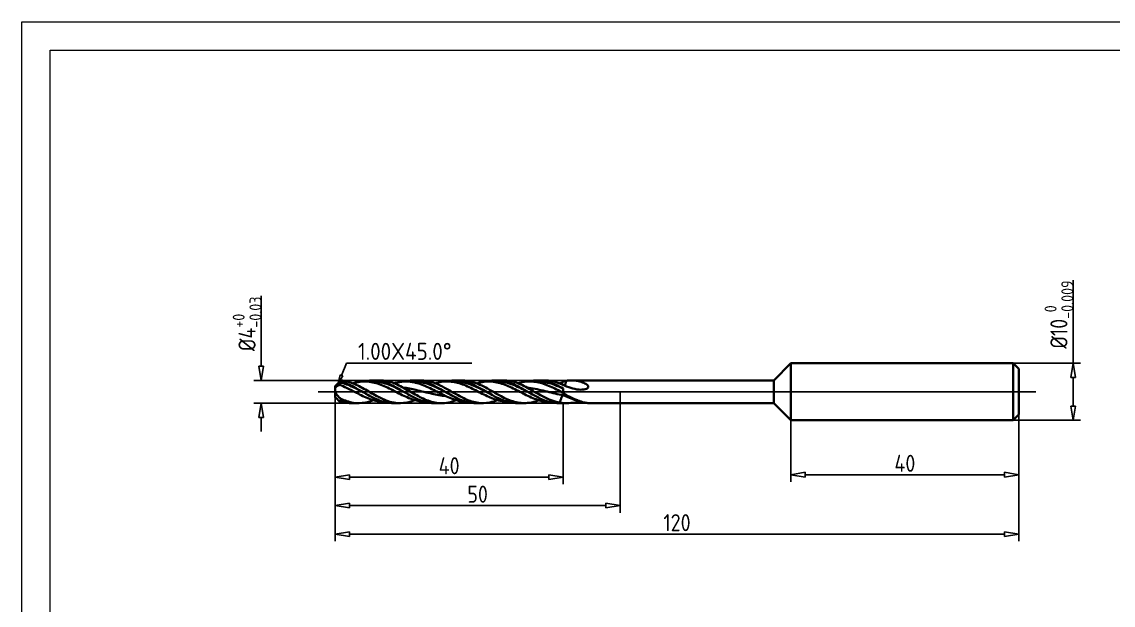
# Model space of a CAD drawing. Header units: millimetres. Extents: x 2945 to 3242, y 639 to 849.
# Drawn here: x 2950 to 3141.6, y 741.9 to 844.4 of the extents above; entities that cross this region are included whole.
import ezdxf
from ezdxf import colors
from ezdxf.entities.mleader import LeaderData, LeaderLine
from ezdxf.enums import TextEntityAlignment as Align
from ezdxf.math import Vec2, Vec3

# ---------------------------------------------------------------- set-up
doc = ezdxf.new("R2010")
doc.units = ezdxf.units.MM
doc.linetypes.add('JIS_09_08', pattern=[10.75, 8, -0.55, 0.55, -0.55, 0.55, -0.55])
for name, color, linetype in [('中心线', 2, 'JIS_09_08'), ('图框', 7, 'Continuous'), ('尺寸线', 3, 'Continuous'), ('标注', 3, 'Continuous')]:
    doc.layers.add(name, color=color, linetype=linetype)
doc.layers.add('轮廓', color=4, linetype='Continuous', lineweight=35)
doc.styles.add('ZQisocp', font='geniso.shx', dxfattribs={"height": 3})
doc.styles.add('工程字', font='gbenor.shx', dxfattribs={"bigfont": 'gbcbig.shx'})
doc.styles.add('样式 1', font='simsunb.ttf')
doc.dimstyles.new('ZQH', dxfattribs={"dimtxt": 3, "dimasz": 2.5, "dimexe": 1.25, "dimexo": 0, "dimgap": 0.5, "dimtad": 1, "dimdec": 3, "dimdsep": 46, "dimtxsty": '工程字', "dimblk": 'CLOSEDBLANK', "dimcen": -0.8, "dimclrd": 3, "dimclre": 3, "dimclrt": 3, "dimadec": 1, "dimazin": 2, "dimtfac": 1, "dimtdec": 3, "dimtofl": 0, "dimtmove": 0, "dimatfit": 3, "dimldrblk": 'CLOSEDBLANK', "dimfxl": 1, "dimtolj": 1, "dimtzin": 0, "dimarcsym": 0})

# ---------------------------------------------------------------- blocks, each defined once
blk = doc.blocks.new('TYFrameXD')
at = {"layer": '图框', "lineweight": 9}
for p, q in [((5, 5), (5, 205)), ((5, 205), (292, 205)), ((10, 10), (10, 200)), ((10, 200), (287, 200))]:
    blk.add_line(p, q, dxfattribs=at)
at = {"layer": '图框', "style": '样式 1', "flags": 1}
for tag, height, p in [('被加工材料', 1.2, (258.35, 62.06)), ('工件类型', 1.2, (258.35, 58.88)), ('刀具材料', 1.2, (258.35, 55.95)), ('冷却', 1.2, (258.35, 52.93)), ('涂层', 1.2, (258.35, 49.72)), ('孔公差', 1.2, (258.35, 46.73)), ('通孔', 1.2, (258.35, 43.61)), ('设计', 1.73, (215.5, 38.5)), ('刀具名称', 1.73, (264.42, 38.5)), ('设计日期', 1.73, (215.5, 30)), ('刀具编号', 1.73, (264.42, 30)), ('客户名称', 1.73, (264.42, 23.5)), ('审核', 1.73, (215.5, 21.8)), ('客户编号', 1.73, (264.42, 20)), ('审核日期', 1.73, (215.5, 14)), ('图号', 1.73, (264.42, 14, 30))]:
    blk.add_attdef(tag, text='', height=height, dxfattribs=at).set_placement(p, align=Align.MIDDLE_CENTER)
blk = doc.blocks.new('_ClosedBlank')
at = {"color": 0, "linetype": 'ByBlock', "lineweight": -2}
for p, q in [((-1, 0.167), (0, 0)), ((-1, 0.167), (-1, -0.167)), ((0, 0), (-1, -0.167))]:
    blk.add_line(p, q, dxfattribs=at)
blk = doc.blocks.new('*D7')
at = {"layer": 'Defpoints', "color": 0, "transparency": 16777216}
for p in [(3124.05, 784.39), (3124.05, 774.39), (3134.61, 774.39)]:
    blk.add_point(p, dxfattribs=at)
at = {"layer": '尺寸线', "color": 3, "lineweight": -2, "transparency": 16777216}
for p, q in [((3134.61, 784.39), (3134.61, 799.02)), ((3124.05, 784.39), (3135.86, 784.39)), ((3134.61, 776.89), (3134.61, 781.89)), ((3124.05, 774.39), (3135.86, 774.39))]:
    blk.add_line(p, q, dxfattribs=at)
at = {"layer": '尺寸线', "color": 3, "lineweight": -2, "transparency": 16777216, "xscale": 2.5, "yscale": 2.5, "zscale": 2.5}
for p, rotation in [((3134.61, 784.39), 90), ((3134.61, 774.39), 270)]:
    blk.add_blockref('_ClosedBlank', p, dxfattribs=dict(at, rotation=rotation))
at = {"layer": '尺寸线', "color": 3, "transparency": 16777216, "insert": (3132.09, 792.96), "char_height": 3, "attachment_point": 5, "rotation": 90, "style": '工程字'}
blk.add_mtext('\\A1;%%C10{\\H0.7x;\\S 0^ -0.009;}', dxfattribs=at)
blk = doc.blocks.new('*D8')
at = {"layer": 'Defpoints', "color": 0, "transparency": 16777216}
for p in [(3085.05, 774.39), (3125.05, 775.39), (3125.05, 764.82)]:
    blk.add_point(p, dxfattribs=at)
at = {"layer": '尺寸线', "color": 3, "lineweight": -2, "transparency": 16777216}
for p, q in [((3085.05, 774.39), (3085.05, 763.57)), ((3125.05, 775.39), (3125.05, 763.57)), ((3087.55, 764.82), (3122.55, 764.82))]:
    blk.add_line(p, q, dxfattribs=at)
at = {"layer": '尺寸线', "color": 3, "lineweight": -2, "transparency": 16777216, "xscale": 2.5, "yscale": 2.5, "zscale": 2.5, "rotation": 180}
blk.add_blockref('_ClosedBlank', (3085.05, 764.82), dxfattribs=at)
at = {"layer": '尺寸线', "color": 3, "lineweight": -2, "transparency": 16777216, "xscale": 2.5, "yscale": 2.5, "zscale": 2.5}
blk.add_blockref('_ClosedBlank', (3125.05, 764.82), dxfattribs=at)
at = {"layer": '尺寸线', "color": 3, "transparency": 16777216, "insert": (3105.05, 766.82), "char_height": 3, "attachment_point": 5, "style": '工程字'}
blk.add_mtext('\\A1;40', dxfattribs=at)
blk = doc.blocks.new('*D9')
at = {"layer": 'Defpoints', "color": 0, "transparency": 16777216}
for p in [(3005.05, 777.39), (3045.05, 777.39), (3045.05, 764.39)]:
    blk.add_point(p, dxfattribs=at)
at = {"layer": '标注', "color": 3, "lineweight": -2, "transparency": 16777216}
for p, q in [((3005.05, 777.39), (3005.05, 763.14)), ((3045.05, 777.39), (3045.05, 763.14)), ((3007.55, 764.39), (3042.55, 764.39))]:
    blk.add_line(p, q, dxfattribs=at)
at = {"layer": '标注', "color": 3, "lineweight": -2, "transparency": 16777216, "xscale": 2.5, "yscale": 2.5, "zscale": 2.5, "rotation": 180}
blk.add_blockref('_ClosedBlank', (3005.05, 764.39), dxfattribs=at)
at = {"layer": '标注', "color": 3, "lineweight": -2, "transparency": 16777216, "xscale": 2.5, "yscale": 2.5, "zscale": 2.5}
blk.add_blockref('_ClosedBlank', (3045.05, 764.39), dxfattribs=at)
at = {"layer": '标注', "color": 3, "transparency": 16777216, "insert": (3025.05, 766.39), "char_height": 3, "attachment_point": 5, "style": '工程字'}
blk.add_mtext('\\A1;40', dxfattribs=at)
blk = doc.blocks.new('*D10')
at = {"layer": 'Defpoints', "color": 0, "transparency": 16777216}
for p in [(3005.05, 779.39), (3055.05, 779.39), (3055.05, 759.39)]:
    blk.add_point(p, dxfattribs=at)
at = {"layer": '标注', "color": 3, "lineweight": -2, "transparency": 16777216}
for p, q in [((3005.05, 779.39), (3005.05, 758.14)), ((3055.05, 779.39), (3055.05, 758.14)), ((3007.55, 759.39), (3052.55, 759.39))]:
    blk.add_line(p, q, dxfattribs=at)
at = {"layer": '标注', "color": 3, "lineweight": -2, "transparency": 16777216, "xscale": 2.5, "yscale": 2.5, "zscale": 2.5, "rotation": 180}
blk.add_blockref('_ClosedBlank', (3005.05, 759.39), dxfattribs=at)
at = {"layer": '标注', "color": 3, "lineweight": -2, "transparency": 16777216, "xscale": 2.5, "yscale": 2.5, "zscale": 2.5}
blk.add_blockref('_ClosedBlank', (3055.05, 759.39), dxfattribs=at)
at = {"layer": '标注', "color": 3, "transparency": 16777216, "insert": (3030.05, 761.39), "char_height": 3, "attachment_point": 5, "style": '工程字'}
blk.add_mtext('\\A1;50', dxfattribs=at)
blk = doc.blocks.new('*D11')
at = {"layer": 'Defpoints', "color": 0, "transparency": 16777216}
for p in [(3005.05, 779.39), (3125.05, 779.39), (3125.05, 754.39)]:
    blk.add_point(p, dxfattribs=at)
at = {"layer": '标注', "color": 3, "lineweight": -2, "transparency": 16777216}
for p, q in [((3005.05, 779.39), (3005.05, 753.14)), ((3125.05, 779.39), (3125.05, 753.14)), ((3007.55, 754.39), (3122.55, 754.39))]:
    blk.add_line(p, q, dxfattribs=at)
at = {"layer": '标注', "color": 3, "lineweight": -2, "transparency": 16777216, "xscale": 2.5, "yscale": 2.5, "zscale": 2.5, "rotation": 180}
blk.add_blockref('_ClosedBlank', (3005.05, 754.39), dxfattribs=at)
at = {"layer": '标注', "color": 3, "lineweight": -2, "transparency": 16777216, "xscale": 2.5, "yscale": 2.5, "zscale": 2.5}
blk.add_blockref('_ClosedBlank', (3125.05, 754.39), dxfattribs=at)
at = {"layer": '标注', "color": 3, "transparency": 16777216, "insert": (3065.05, 756.39), "char_height": 3, "attachment_point": 5, "style": '工程字'}
blk.add_mtext('\\A1;120', dxfattribs=at)
blk = doc.blocks.new('*D12')
at = {"layer": 'Defpoints', "color": 0, "transparency": 16777216}
for p in [(3006.05, 781.39), (2992.05, 777.39), (3006.05, 777.39)]:
    blk.add_point(p, dxfattribs=at)
at = {"layer": '标注', "color": 3, "lineweight": -2, "transparency": 16777216}
for p, q in [((2992.05, 783.89), (2992.05, 796.24)), ((3006.05, 781.39), (2990.8, 781.39)), ((3006.05, 777.39), (2990.8, 777.39)), ((2992.05, 774.89), (2992.05, 772.39))]:
    blk.add_line(p, q, dxfattribs=at)
at = {"layer": '标注', "color": 3, "lineweight": -2, "transparency": 16777216, "xscale": 2.5, "yscale": 2.5, "zscale": 2.5}
for p, rotation in [((2992.05, 781.39), 270), ((2992.05, 777.39), 90)]:
    blk.add_blockref('_ClosedBlank', p, dxfattribs=dict(at, rotation=rotation))
at = {"layer": '标注', "color": 3, "transparency": 16777216, "insert": (2989.58, 791.32), "char_height": 3, "attachment_point": 5, "rotation": 90, "style": '工程字'}
blk.add_mtext('\\A1;%%C4{\\H0.7x;\\S+0^ -0.03;}', dxfattribs=at)

msp = doc.modelspace()

# ---------------------------------------------------------------- linework, layer by layer
at = {"color": 2}
msp.add_lwpolyline([(3005.0465, 779.3924), (3005.0465, 780.3924), (3006.0465, 781.3924), (3082.0465, 781.3924), (3082.0465, 779.3924)], close=True, dxfattribs=at)
at = {"color": 2, "extrusion": (0, -1.22465e-16, -1)}
msp.add_lwpolyline([(-3005.0465, 779.3924), (-3005.0465, 778.3924), (-3006.0465, 777.3924), (-3082.0465, 777.3924), (-3082.0465, 779.3924)], close=True, dxfattribs=at)
at = {"layer": '中心线'}
for p, q in [((3002.0465, 779.3924), (3128.0465, 779.3924)), ((3082.9878, 779.3924), (3126.7887, 779.3924))]:
    msp.add_line(p, q, dxfattribs=at)
at = {"layer": '轮廓'}
for p, q in [((3082.0465, 781.3924), (3085.0465, 784.3924)), ((3085.0465, 784.3924), (3085.0465, 774.3924)), ((3124.0465, 784.3924), (3085.0465, 784.3924)), ((3124.0465, 784.3924), (3125.0465, 783.3924)), ((3124.0465, 774.3924), (3124.0465, 784.3924)), ((3125.0465, 775.3924), (3125.0465, 783.3924)), ((3082.0465, 777.3924), (3085.0465, 774.3924)), ((3085.0465, 774.3924), (3124.0465, 774.3924)), ((3125.0465, 775.3924), (3124.0465, 774.3924))]:
    msp.add_line(p, q, dxfattribs=at)
at = {"layer": '轮廓', "lineweight": 35}
for p, q in [((3005.0465, 780.3924), (3005.5513, 780.8972)), ((3005.0465, 780.0497), (3005.0465, 780.3924)), ((3006.0465, 781.1657), (3006.0465, 781.3735)), ((3010.2376, 781.1924), (3011.6363, 781.1924)), ((3011.6363, 781.3924), (3012.8254, 781.3924)), ((3017.4928, 781.1924), (3018.8915, 781.1924)), ((3018.8915, 781.3924), (3020.0806, 781.3924)), ((3024.748, 781.1924), (3026.1467, 781.1924)), ((3026.1467, 781.3924), (3027.3358, 781.3924)), ((3032.0032, 781.1924), (3033.4019, 781.1924)), ((3033.4019, 781.3924), (3034.591, 781.3924)), ((3039.2584, 781.1924), (3040.6571, 781.1924)), ((3040.6571, 781.3924), (3041.8462, 781.3924)), ((3045.0465, 779.1584), (3045.0465, 779.9905)), ((3046.4419, 781.3924), (3082.0465, 781.3924)), ((3082.0465, 777.3924), (3082.0465, 781.3924)), ((3005.0465, 778.4111), (3005.0465, 779.2609)), ((3006.0465, 777.7048), (3006.0465, 778.1644)), ((3045.0465, 778.7882), (3048.1763, 777.5065)), ((3008.0087, 777.3924), (3009.1978, 777.3924)), ((3015.2639, 777.3924), (3016.453, 777.3924)), ((3022.5191, 777.3924), (3023.7082, 777.3924)), ((3029.7743, 777.3924), (3030.9634, 777.3924)), ((3037.0295, 777.3924), (3038.2186, 777.3924)), ((3044.2847, 777.3924), (3045.5459, 777.3924)), ((3049.4609, 777.3924), (3082.0465, 777.3924))]:
    msp.add_line(p, q, dxfattribs=at)
for points, knots in [([(3005.0465, 780.0497), (3005.0695, 780.081), (3005.0941, 780.1109), (3005.1926, 780.2218), (3005.2805, 780.3024), (3005.4924, 780.4616), (3005.6148, 780.5328), (3005.7754, 780.592), (3005.8112, 780.603), (3005.8465, 780.6115)], [4.22702297, 4.22702297, 4.22702297, 4.22702297, 4.42418316, 4.42418316, 4.99221741, 4.99221741, 5.67327156, 5.67327156, 5.87273167, 5.87273167, 5.87273167, 5.87273167]), ([(3005.0465, 779.2609), (3005.0465, 779.3936), (3005.0465, 779.5396), (3005.0465, 779.8077), (3005.0465, 779.9286), (3005.0465, 780.0497)], [0.105210202, 0.105210202, 0.105210202, 0.105210202, 0.573594664, 0.573594664, 0.936763559, 0.936763559, 0.936763559, 0.936763559]), ([(3006.0465, 781.3735), (3005.9924, 781.3223), (3005.9366, 781.2696), (3005.7705, 781.1118), (3005.658, 781.0039), (3005.5513, 780.8972)], [1.168519399, 1.168519399, 1.168519399, 1.168519399, 1.371596736, 1.371596736, 1.755965358, 1.755965358, 1.755965358, 1.755965358]), ([(3005.8465, 781.0337), (3005.9136, 781.0806), (3005.9802, 781.1246), (3006.0465, 781.1657), (3006.0465, 781.1657), (3006.0465, 781.1657)], [0, 0, 0, 0, 0.303416075, 0.303416075, 0.303446621, 0.303446621, 0.303446621, 0.303446621]), ([(3005.8465, 780.6115), (3005.8465, 780.633), (3005.8465, 780.6542), (3005.8465, 780.8246), (3005.8465, 780.9461), (3005.8465, 781.0337)], [0.552179939, 0.552179939, 0.552179939, 0.552179939, 0.640342544, 0.640342544, 1.280685088, 1.280685088, 1.280685088, 1.280685088]), ([(3005.8465, 781.0337), (3006.6314, 780.8663), (3007.4164, 780.5684), (3008.2014, 780.2043), (3008.7417, 779.9537), (3009.2821, 779.673), (3009.8225, 779.3923)], [0.23093987, 0.23093987, 0.23093987, 0.23093987, 0.91074272, 0.91074272, 0.91074272, 1.37870583, 1.37870583, 1.37870583, 1.37870583]), ([(3013.6926, 777.5946), (3013.5817, 777.5975), (3013.4704, 777.6032), (3012.5873, 777.67), (3011.8366, 777.8593), (3010.2936, 778.439), (3009.5429, 778.8133), (3008.2001, 779.5075), (3007.6373, 779.8057), (3006.6572, 780.2763), (3006.2528, 780.4561), (3005.8465, 780.6115)], [-9.45708973, -9.45708973, -9.45708973, -9.45708973, -9.07955145, -9.07955145, -6.47132484, -6.47132484, -3.86309823, -3.86309823, -1.93154911, -1.93154911, -0.54948216, -0.54948216, -0.54948216, -0.54948216]), ([(3019.0148, 777.9149), (3018.5583, 777.7373), (3018.1034, 777.5987), (3016.8695, 777.3591), (3016.1188, 777.3537), (3014.4368, 777.6584), (3013.5599, 778.0136), (3011.8779, 778.8782), (3011.1271, 779.3314), (3009.6317, 780.1793), (3008.925, 780.555), (3007.4771, 781.1306), (3006.7704, 781.3162), (3006.0465, 781.3735)], [29.72218059, 29.72218059, 29.72218059, 29.72218059, 31.32391991, 31.32391991, 33.99638976, 33.99638976, 37.15054751, 37.15054751, 39.82301735, 39.82301735, 42.33086093, 42.33086093, 44.83859364, 44.83859364, 44.83859364, 44.83859364]), ([(3006.0465, 781.1657), (3006.957, 780.9226), (3007.8338, 780.5053), (3009.6549, 779.5044), (3010.5318, 778.9602), (3012.3528, 778.0216), (3013.2298, 777.6642), (3014.519, 777.427), (3014.8919, 777.3924), (3015.2639, 777.3925)], [0.00013279, 0.00013279, 0.00013279, 0.00013279, 3.15415768, 3.15415768, 6.30831535, 6.30831535, 9.46247303, 9.46247303, 10.77444415, 10.77444415, 10.77444415, 10.77444415]), ([(3020.9478, 777.5946), (3020.3296, 777.6107), (3019.7197, 777.7124), (3018.7131, 778.0009), (3018.3326, 778.1375), (3017.1779, 778.6132), (3016.4272, 779.0037), (3014.8842, 779.8054), (3014.1335, 780.1941), (3012.5905, 780.8231), (3011.8398, 781.0457), (3010.2969, 781.2361), (3009.5461, 781.1986), (3008.5595, 780.9884), (3008.3456, 780.9334), (3008.132, 780.87)], [-17.7065171, -17.7065171, -17.7065171, -17.7065171, -15.59880836, -15.59880836, -14.30343611, -14.30343611, -11.6952095, -11.6952095, -9.08698288, -9.08698288, -6.47875627, -6.47875627, -3.87052966, -3.87052966, -3.14317061, -3.14317061, -3.14317061, -3.14317061]), ([(3010.065, 781.1901), (3010.5213, 781.3056), (3010.9774, 781.3743), (3012.2138, 781.4142), (3012.9645, 781.2899), (3014.6465, 780.7366), (3015.5234, 780.2785), (3017.3445, 779.2453), (3018.2214, 778.7106), (3020.0425, 777.8387), (3020.9194, 777.5357), (3022.0614, 777.4054), (3022.2908, 777.3924), (3022.5191, 777.3924)], [4.69791853, 4.69791853, 4.69791853, 4.69791853, 6.30831535, 6.30831535, 8.98078516, 8.98078516, 12.13494283, 12.13494283, 15.28910051, 15.28910051, 18.44325819, 18.44325819, 19.24529809, 19.24529809, 19.24529809, 19.24529809]), ([(3011.6363, 781.1914), (3012.0612, 781.1913), (3012.4862, 781.1513), (3012.9112, 781.0719), (3013.6962, 780.9251), (3014.4811, 780.6448), (3015.2661, 780.2914), (3015.87, 780.0196), (3016.4738, 779.706), (3017.0777, 779.3923)], [1.90230458, 1.90230458, 1.90230458, 1.90230458, 2.27034841, 2.27034841, 2.27034841, 2.95015125, 2.95015125, 2.95015125, 3.47310091, 3.47310091, 3.47310091, 3.47310091]), ([(3026.27, 777.9149), (3025.8249, 777.7417), (3025.3798, 777.605), (3024.0158, 777.3337), (3023.1389, 777.3543), (3021.4569, 777.7567), (3020.7062, 778.0714), (3019.1632, 778.861), (3018.4125, 779.3135), (3016.8695, 780.1899), (3016.1188, 780.589), (3014.4956, 781.2126), (3013.6733, 781.3924), (3012.8254, 781.3924)], [21.25409472, 21.25409472, 21.25409472, 21.25409472, 22.82482248, 22.82482248, 25.97898023, 25.97898023, 28.65145007, 28.65145007, 31.32391991, 31.32391991, 33.99638976, 33.99638976, 36.94685446, 36.94685446, 36.94685446, 36.94685446]), ([(3028.203, 777.5946), (3027.2801, 777.6185), (3026.3901, 777.833), (3024.691, 778.491), (3023.9403, 778.8707), (3022.3973, 779.6706), (3021.6466, 780.0684), (3020.1036, 780.7326), (3019.3529, 780.9804), (3017.5919, 781.2632), (3016.6452, 781.2052), (3015.5659, 780.9216), (3015.4764, 780.8965), (3015.3872, 780.87)], [-26.04802945, -26.04802945, -26.04802945, -26.04802945, -22.91198325, -22.91198325, -20.30375663, -20.30375663, -17.69553002, -17.69553002, -15.08730341, -15.08730341, -11.7420616, -11.7420616, -11.43853525, -11.43853525, -11.43853525, -11.43853525]), ([(3016.9515, 780.1334), (3017.7079, 780.0388), (3018.4643, 779.8912), (3019.2207, 779.7181), (3020.1656, 779.5018), (3021.1106, 779.2488), (3022.0555, 779.0362), (3022.8617, 778.8547), (3023.6679, 778.7049), (3024.4741, 778.6186)], [3.66761124, 3.66761124, 3.66761124, 3.66761124, 4.32267775, 4.32267775, 4.32267775, 5.14102533, 5.14102533, 5.14102533, 5.83920606, 5.83920606, 5.83920606, 5.83920606]), ([(3017.3202, 781.1901), (3017.9226, 781.3425), (3018.5197, 781.4121), (3020.0425, 781.3511), (3020.9194, 781.1093), (3022.7404, 780.3207), (3023.6174, 779.8047), (3025.4384, 778.755), (3026.3153, 778.2624), (3028.0864, 777.5762), (3028.917, 777.3924), (3029.7743, 777.3924)], [13.1680666, 13.1680666, 13.1680666, 13.1680666, 15.28910051, 15.28910051, 18.44325819, 18.44325819, 21.59741586, 21.59741586, 24.75157354, 24.75157354, 27.73267661, 27.73267661, 27.73267661, 27.73267661]), ([(3018.8915, 781.1914), (3019.253, 781.1915), (3019.6144, 781.1628), (3019.9759, 781.1049), (3020.7609, 780.9793), (3021.5459, 780.7174), (3022.3308, 780.3757), (3022.9982, 780.0853), (3023.6655, 779.739), (3024.3329, 779.3924)], [3.99669965, 3.99669965, 3.99669965, 3.99669965, 4.30975694, 4.30975694, 4.30975694, 4.98955979, 4.98955979, 4.98955979, 5.56749597, 5.56749597, 5.56749597, 5.56749597]), ([(3033.5252, 777.9149), (3033.089, 777.7451), (3032.6537, 777.6109), (3031.4403, 777.3638), (3030.6895, 777.3504), (3029.1466, 777.6152), (3028.3958, 777.8859), (3026.7138, 778.6836), (3025.8369, 779.2166), (3024.0158, 780.2525), (3023.1389, 780.7147), (3021.5056, 781.2626), (3020.801, 781.3924), (3020.0806, 781.3924)], [12.79452935, 12.79452935, 12.79452935, 12.79452935, 14.32572504, 14.32572504, 16.99819488, 16.99819488, 19.67066472, 19.67066472, 22.82482248, 22.82482248, 25.97898023, 25.97898023, 28.48276394, 28.48276394, 28.48276394, 28.48276394]), ([(3035.4582, 777.5947), (3034.9741, 777.6072), (3034.4922, 777.6723), (3033.2305, 777.9694), (3032.4798, 778.2653), (3030.9368, 778.9912), (3030.1861, 779.4008), (3029.0314, 779.9858), (3028.6509, 780.1713), (3027.4963, 780.6813), (3026.7455, 780.9419), (3025.2026, 781.2198), (3024.4519, 781.2292), (3023.3314, 781.0526), (3022.9867, 780.9722), (3022.6424, 780.87)], [-34.1935073, -34.1935073, -34.1935073, -34.1935073, -32.53610885, -32.53610885, -29.92788223, -29.92788223, -27.31965562, -27.31965562, -26.02428337, -26.02428337, -23.41605676, -23.41605676, -20.80783015, -20.80783015, -19.62802335, -19.62802335, -19.62802335, -19.62802335]), ([(3024.5754, 781.1902), (3024.6938, 781.2201), (3024.8127, 781.2471), (3025.8427, 781.4513), (3026.7196, 781.4301), (3028.5407, 780.9935), (3029.4176, 780.5952), (3031.2387, 779.6126), (3032.1156, 779.0668), (3033.9366, 778.1048), (3034.8135, 777.7262), (3036.1645, 777.4392), (3036.5971, 777.3925), (3037.0295, 777.3925)], [21.66529208, 21.66529208, 21.66529208, 21.66529208, 22.07910373, 22.07910373, 25.23326141, 25.23326141, 28.38741908, 28.38741908, 31.54157676, 31.54157676, 34.69573443, 34.69573443, 36.22153957, 36.22153957, 36.22153957, 36.22153957]), ([(3026.1467, 781.1915), (3026.4447, 781.1918), (3026.7427, 781.1723), (3027.0407, 781.1328), (3027.8256, 781.0287), (3028.6106, 780.786), (3029.3956, 780.4571), (3030.1264, 780.1509), (3030.8572, 779.772), (3031.5881, 779.3924)], [6.09109481, 6.09109481, 6.09109481, 6.09109481, 6.34916548, 6.34916548, 6.34916548, 7.02896833, 7.02896833, 7.02896833, 7.66189114, 7.66189114, 7.66189114, 7.66189114]), ([(3040.7804, 777.9149), (3040.22, 777.6968), (3039.663, 777.538), (3038.3213, 777.3445), (3037.5706, 777.3805), (3036.0276, 777.7354), (3035.2769, 778.0444), (3033.5949, 778.8971), (3032.718, 779.4398), (3030.8969, 780.4502), (3030.02, 780.8784), (3028.5122, 781.3049), (3027.9274, 781.3924), (3027.3358, 781.3924)], [4.33310404, 4.33310404, 4.33310404, 4.33310404, 6.30831552, 6.30831552, 8.98078536, 8.98078536, 11.6532552, 11.6532552, 14.80741295, 14.80741295, 17.96157071, 17.96157071, 20.03049015, 20.03049015, 20.03049015, 20.03049015]), ([(3042.7134, 777.5946), (3042.1023, 777.6105), (3041.5003, 777.71), (3040.1148, 778.1029), (3039.3641, 778.4277), (3037.8211, 779.1858), (3037.0704, 779.5978), (3035.9158, 780.1653), (3035.5352, 780.3415), (3034.3806, 780.8148), (3033.6299, 781.0399), (3032.0869, 781.2358), (3031.3362, 781.2011), (3030.3409, 780.9925), (3030.1189, 780.9357), (3029.8976, 780.87)], [-42.44403418, -42.44403418, -42.44403418, -42.44403418, -40.36822012, -40.36822012, -37.75999351, -37.75999351, -35.15176689, -35.15176689, -33.85639465, -33.85639465, -31.24816803, -31.24816803, -28.63994142, -28.63994142, -27.88335629, -27.88335629, -27.88335629, -27.88335629]), ([(3031.8306, 781.1902), (3032.0926, 781.2565), (3032.3558, 781.3076), (3033.5323, 781.4593), (3034.4093, 781.37), (3036.2303, 780.8172), (3037.1072, 780.3754), (3038.9283, 779.3537), (3039.8052, 778.814), (3041.4434, 778.003), (3042.1535, 777.7199), (3043.3531, 777.4469), (3043.8178, 777.3924), (3044.2847, 777.3924)], [30.13824616, 30.13824616, 30.13824616, 30.13824616, 31.05988889, 31.05988889, 34.21404657, 34.21404657, 37.36820424, 37.36820424, 40.52236192, 40.52236192, 43.04288288, 43.04288288, 44.67803133, 44.67803133, 44.67803133, 44.67803133]), ([(3033.4019, 781.1917), (3033.6364, 781.192), (3033.8709, 781.18), (3034.1054, 781.1554), (3034.8903, 781.0732), (3035.6753, 780.8504), (3036.4603, 780.5353), (3037.2453, 780.2202), (3038.0302, 779.8149), (3038.8152, 779.407), (3038.8246, 779.4021), (3038.8339, 779.3973), (3038.8433, 779.3924)], [8.18548989, 8.18548989, 8.18548989, 8.18548989, 8.38857402, 8.38857402, 8.38857402, 9.06837686, 9.06837686, 9.06837686, 9.74817971, 9.74817971, 9.74817971, 9.75628621, 9.75628621, 9.75628621, 9.75628621]), ([(3044.4887, 777.4727), (3043.5782, 777.6202), (3042.7013, 777.9608), (3040.8802, 778.8796), (3040.0033, 779.4218), (3038.3213, 780.3574), (3037.5706, 780.7346), (3036.0562, 781.2549), (3035.3325, 781.3924), (3034.591, 781.3924)], [0, 0, 0, 0, 3.15415776, 3.15415776, 6.30831552, 6.30831552, 8.98078536, 8.98078536, 11.55437455, 11.55437455, 11.55437455, 11.55437455]), ([(3045.0465, 779.2126), (3044.2851, 779.6062), (3043.5437, 780.0021), (3042.0108, 780.6797), (3041.2601, 780.9407), (3039.7171, 781.2195), (3038.9664, 781.2294), (3037.8445, 781.0532), (3037.4985, 780.9726), (3037.1528, 780.87)], [-45.21769302, -45.21769302, -45.21769302, -45.21769302, -42.64359993, -42.64359993, -40.03537332, -40.03537332, -37.42714671, -37.42714671, -36.24263137, -36.24263137, -36.24263137, -36.24263137]), ([(3038.7171, 780.1335), (3038.8329, 780.1192), (3038.9487, 780.1037), (3039.0646, 780.0868), (3040.0095, 779.9498), (3040.9545, 779.7322), (3041.8994, 779.5002), (3042.8444, 779.2683), (3043.7893, 779.0253), (3044.7343, 778.8453), (3044.8383, 778.8255), (3044.9424, 778.8064), (3045.0465, 778.7882)], [9.95079655, 9.95079655, 9.95079655, 9.95079655, 10.0511108, 10.0511108, 10.0511108, 10.86945838, 10.86945838, 10.86945838, 11.68780596, 11.68780596, 11.68780596, 11.77793328, 11.77793328, 11.77793328, 11.77793328]), ([(3039.0858, 781.1901), (3039.6268, 781.327), (3040.1651, 781.3975), (3041.4434, 781.385), (3042.1535, 781.2457), (3043.6087, 780.7426), (3044.3189, 780.3914), (3045.0465, 779.9905)], [38.61489998, 38.61489998, 38.61489998, 38.61489998, 40.52236192, 40.52236192, 43.04288288, 43.04288288, 45.56340384, 45.56340384, 45.56340384, 45.56340384]), ([(3040.6571, 781.192), (3040.8281, 781.1922), (3040.9991, 781.1858), (3041.1701, 781.1727), (3041.9551, 781.1125), (3042.74, 780.9104), (3043.525, 780.61), (3044.0322, 780.4159), (3044.5393, 780.1821), (3045.0465, 779.9307)], [10.27988495, 10.27988495, 10.27988495, 10.27988495, 10.42798255, 10.42798255, 10.42798255, 11.1077854, 11.1077854, 11.1077854, 11.54699361, 11.54699361, 11.54699361, 11.54699361]), ([(3046.4419, 781.3924), (3046.4933, 781.3924), (3046.5448, 781.3917), (3046.7448, 781.3864), (3046.8931, 781.3769), (3047.1557, 781.3504), (3047.2698, 781.3358), (3047.5031, 781.2994), (3047.6226, 781.2773), (3047.9099, 781.2156), (3048.0791, 781.1722), (3048.5724, 781.0208), (3048.86, 780.899), (3049.1765, 780.7052), (3049.302, 780.6165), (3049.4267, 780.4626), (3049.4603, 780.4074), (3049.4865, 780.3098), (3049.4893, 780.2706), (3049.4762, 780.1961), (3049.4629, 780.1631), (3049.42, 780.0946), (3049.3887, 780.0615), (3049.2958, 779.9851), (3049.2256, 779.947), (3049.0249, 779.861), (3048.8599, 779.818), (3048.3389, 779.7444), (3047.9188, 779.7446), (3046.978, 779.8869), (3046.5276, 780.0165), (3045.5286, 780.3841), (3045.0311, 780.6218), (3044.4887, 780.8382)], [0.97668485, 0.97668485, 0.97668485, 0.97668485, 1.15544213, 1.15544213, 1.66712641, 1.66712641, 2.05940145, 2.05940145, 2.46996785, 2.46996785, 3.05054244, 3.05054244, 4.19762292, 4.19762292, 4.7340986, 4.7340986, 4.97775751, 4.97775751, 5.13243868, 5.13243868, 5.26784776, 5.26784776, 5.43025953, 5.43025953, 5.69710143, 5.69710143, 6.19534368, 6.19534368, 7.05808008, 7.05808008, 7.91579449, 7.91579449, 8.98740193, 8.98740193, 8.98740193, 8.98740193]), ([(3045.3256, 780.4856), (3045.3551, 780.5306), (3045.4542, 780.7049), (3045.5547, 781.0006), (3045.5953, 781.2515), (3045.6042, 781.3325)], [4.759087798, 4.759087798, 4.759087798, 4.759087798, 4.936788456, 5.385587406, 5.600110857, 5.600110857, 5.600110857, 5.600110857]), ([(3006.0465, 778.1644), (3005.9325, 778.2632), (3005.8208, 778.3682), (3005.6146, 778.5722), (3005.5082, 778.6833), (3005.3162, 778.8979), (3005.2179, 779.0147), (3005.102, 779.1748), (3005.0724, 779.2188), (3005.0465, 779.2609)], [1.18677476, 1.18677476, 1.18677476, 1.18677476, 1.66239686, 1.66239686, 2.15114646, 2.15114646, 2.61679522, 2.61679522, 2.80608676, 2.80608676, 2.80608676, 2.80608676]), ([(3005.0465, 778.4111), (3005.0685, 778.3934), (3005.0919, 778.3745), (3005.1884, 778.2952), (3005.2755, 778.2201), (3005.486, 778.0212), (3005.608, 777.8956), (3005.7708, 777.7193), (3005.809, 777.6774), (3005.8465, 777.636)], [4.06553844, 4.06553844, 4.06553844, 4.06553844, 4.26299887, 4.26299887, 4.85473122, 4.85473122, 5.56574864, 5.56574864, 5.78835547, 5.78835547, 5.78835547, 5.78835547]), ([(3005.8465, 777.636), (3005.8465, 777.6544), (3005.8465, 777.6786), (3005.8465, 777.7643), (3005.8465, 777.8394), (3005.8465, 777.9318)], [0.221029377, 0.221029377, 0.221029377, 0.221029377, 0.474417831, 0.474417831, 0.948835662, 0.948835662, 0.948835662, 0.948835662]), ([(3005.8465, 777.9318), (3005.9136, 777.8569), (3005.9802, 777.7812), (3006.0465, 777.7048), (3006.0465, 777.7048), (3006.0465, 777.7048)], [0, 0, 0, 0, 0.303416075, 0.303416075, 0.303446621, 0.303446621, 0.303446621, 0.303446621]), ([(3011.7595, 777.9149), (3011.293, 777.7333), (3010.8282, 777.5926), (3009.6317, 777.366), (3008.925, 777.356), (3007.4771, 777.5932), (3006.7704, 777.8345), (3006.0465, 778.1644)], [38.18601375, 38.18601375, 38.18601375, 38.18601375, 39.82301735, 39.82301735, 42.33080418, 42.33080418, 44.838591, 44.838591, 44.838591, 44.838591]), ([(3044.4887, 777.4727), (3044.489, 777.4743), (3044.5079, 777.6165), (3044.5844, 777.9343), (3044.7901, 778.4182), (3044.961, 778.6832), (3045.0465, 778.7882)], [4.93181564, 4.93181564, 4.93181564, 4.93181564, 4.93678846, 5.38558741, 5.83438636, 6.28318531, 6.28318531, 6.28318531, 6.28318531]), ([(3045.0465, 778.7882), (3045.1319, 778.8932), (3045.2187, 778.9719), (3045.2968, 779.0143), (3045.298, 779.015)], [0, 0, 0, 0, 0.448798951, 0.455818759, 0.455818759, 0.455818759, 0.455818759]), ([(3045.6042, 778.843), (3045.9377, 778.6578), (3046.2619, 778.4799), (3046.7448, 778.2419), (3046.8931, 778.1723), (3047.1557, 778.0558), (3047.2698, 778.0075), (3047.5031, 777.9134), (3047.6226, 777.8677), (3047.9099, 777.7638), (3048.0791, 777.7076), (3048.5724, 777.5578), (3048.86, 777.4891), (3049.1765, 777.4273), (3049.302, 777.4062), (3049.4168, 777.3943), (3049.4428, 777.3924), (3049.4609, 777.3924)], [0, 0, 0, 0, 1.15544213, 1.15544213, 1.66712641, 1.66712641, 2.05940145, 2.05940145, 2.46996785, 2.46996785, 3.05054244, 3.05054244, 4.19762292, 4.19762292, 4.7340986, 4.7340986, 4.9156734, 4.9156734, 4.9156734, 4.9156734]), ([(3048.1763, 777.5065), (3047.9534, 777.5065), (3047.7081, 777.5002), (3046.978, 777.4657), (3046.5276, 777.4276), (3045.5286, 777.3802), (3045.0311, 777.3849), (3044.4887, 777.4727)], [6.58064311, 6.58064311, 6.58064311, 6.58064311, 7.05808008, 7.05808008, 7.91579449, 7.91579449, 8.98740193, 8.98740193, 8.98740193, 8.98740193]), ([(3048.9109, 777.4814), (3048.8361, 777.4869), (3048.7552, 777.4919), (3048.5217, 777.5025), (3048.3562, 777.5065), (3048.1763, 777.5065)], [5.970461793, 5.970461793, 5.970461793, 5.970461793, 6.195343682, 6.195343682, 6.580643109, 6.580643109, 6.580643109, 6.580643109])]:
    msp.add_open_spline(points, degree=3, knots=knots, dxfattribs=at)
for points in [[(3044.4887, 780.8382), (3043.5967, 781.194), (3042.7369, 781.3924), (3041.8462, 781.3924)], [(3045.0465, 781.0334), (3044.8325, 780.9877), (3044.6199, 780.9329), (3044.408, 780.87)], [(3045.0465, 781.2296), (3045.2319, 781.2719), (3045.4177, 781.3064), (3045.6042, 781.3325)], [(3045.0465, 781.2296), (3045.0465, 781.1624), (3045.0465, 781.0968), (3045.0465, 781.0334)], [(3045.6042, 781.3325), (3045.8861, 781.3721), (3046.1613, 781.3924), (3046.4419, 781.3924)], [(3045.0465, 779.1584), (3045.2319, 779.0521), (3045.4176, 778.9466), (3045.6042, 778.843)], [(3006.4374, 777.5947), (3006.2411, 777.5997), (3006.0443, 777.6135), (3005.8465, 777.636)], [(3006.0465, 777.7048), (3006.7097, 777.4993), (3007.3551, 777.3925), (3008.0086, 777.3924)]]:
    msp.add_open_spline(points, degree=3, dxfattribs=at)

# ---------------------------------------------------------------- block references
at = {"color": 0}
msp.add_blockref('TYFrameXD', (2945.0465, 639.3924), dxfattribs=at)

# ---------------------------------------------------------------- dimensions: what is measured, and where the dimension line sits
at = {"layer": '尺寸线'}
dim = msp.add_linear_dim(base=(3134.6054, 774.3924), p1=(3124.0465, 784.3924), p2=(3124.0465, 774.3924), angle=90, text='%%C<>{\\H0.7x;\\S 0^ -0.009;}', dimstyle='ZQH', dxfattribs=at)
dim.commit()
dim.dimension.update_dxf_attribs({"geometry": '*D7', "text_midpoint": (3134.6054, 792.9551), "dimtype": 128})
dim = msp.add_linear_dim(base=(3125.0465, 764.8223), p1=(3085.0465, 774.3924), p2=(3125.0465, 775.3924), dimstyle='ZQH', dxfattribs=at)
dim.commit()
dim.dimension.update_dxf_attribs({"geometry": '*D8', "text_midpoint": (3105.0465, 764.8223), "dimtype": 128})
at = {"layer": '标注'}
dim = msp.add_linear_dim(base=(2992.0465, 777.3924), p1=(3006.0465, 781.3924), p2=(3006.0465, 777.3924), angle=89.999998, text='%%C<>{\\H0.7x;\\S+0^ -0.03;}', dimstyle='ZQH', dxfattribs=at)
dim.commit()
dim.dimension.update_dxf_attribs({"geometry": '*D12', "text_midpoint": (2992.0465, 791.3162), "dimtype": 128})
for base, p2, picture, middle in [((3055.0465, 759.3924), (3055.0465, 779.3924), '*D10', (3030.0465, 761.3924)), ((3125.0465, 754.3924), (3125.0465, 779.3924), '*D11', (3065.0465, 756.3924))]:
    dim = msp.add_linear_dim(base=base, p1=(3005.0465, 779.3924), p2=p2, dimstyle='ZQH', dxfattribs=at)
    dim.commit()
    dim.dimension.update_dxf_attribs({"geometry": picture, "text_midpoint": middle})
at = {"layer": '标注', "color": 3}
dim = msp.add_linear_dim(base=(3045.0465, 764.3924), p1=(3005.0465, 777.3924), p2=(3045.0465, 777.3924), dimstyle='ZQH', dxfattribs=at)
dim.commit()
dim.dimension.update_dxf_attribs({"geometry": '*D9', "text_midpoint": (3025.0465, 766.3924)})

# ---------------------------------------------------------------- leaders
at = {"layer": '标注'}
ml = msp.add_multileader_mtext('Standard', dxfattribs=at)
ml.set_content('1.00X45.0°', color=3, style='ZQisocp')
ml.set_leader_properties(color=3)
ml.set_arrow_properties(name='CLOSEDBLANK')
ml.build(insert=Vec2(0, 0))
ml.multileader.update_dxf_attribs({"has_dogleg": 0, "text_left_attachment_type": 6, "text_right_attachment_type": 6, "dogleg_length": 0, "arrow_head_size": 1.5})
ctx = ml.context
ctx.base_point, ctx.char_height, ctx.arrow_head_size, ctx.plane_origin = Vec3(3007.0465, 784.3924), 3, 1.5, Vec3(3005.0465, 779.3924)
ctx.left_attachment, ctx.right_attachment = 6, 6
notes = []
notes.append((ctx, [(0, (1, 1, 0), (3007.0465, 784.3924), (1, 0), 0, [(0, [(3005.5465, 780.8924)], 0, [])])]))
ctx.mtext.insert, ctx.mtext.line_spacing_factor, ctx.mtext.line_spacing_style, ctx.mtext.flow_direction = Vec3(3009.0465, 787.9924), 0.8, 2, 5
for ctx, leaders in notes:
    for number, flags, end, landing, length, lines in leaders:
        leader = LeaderData()
        leader.index, (leader.has_last_leader_line, leader.has_dogleg_vector, leader.attachment_direction) = number, flags
        leader.last_leader_point, leader.dogleg_vector, leader.dogleg_length = Vec3(end), Vec3(landing), length
        for number, points, colour, breaks in lines:
            line = LeaderLine()
            line.index, line.vertices, line.color, line.breaks = number, Vec3.list(points), colors.encode_raw_color(colour), breaks
            leader.lines.append(line)
        ctx.leaders.append(leader)

doc.saveas('drawing.dxf')
